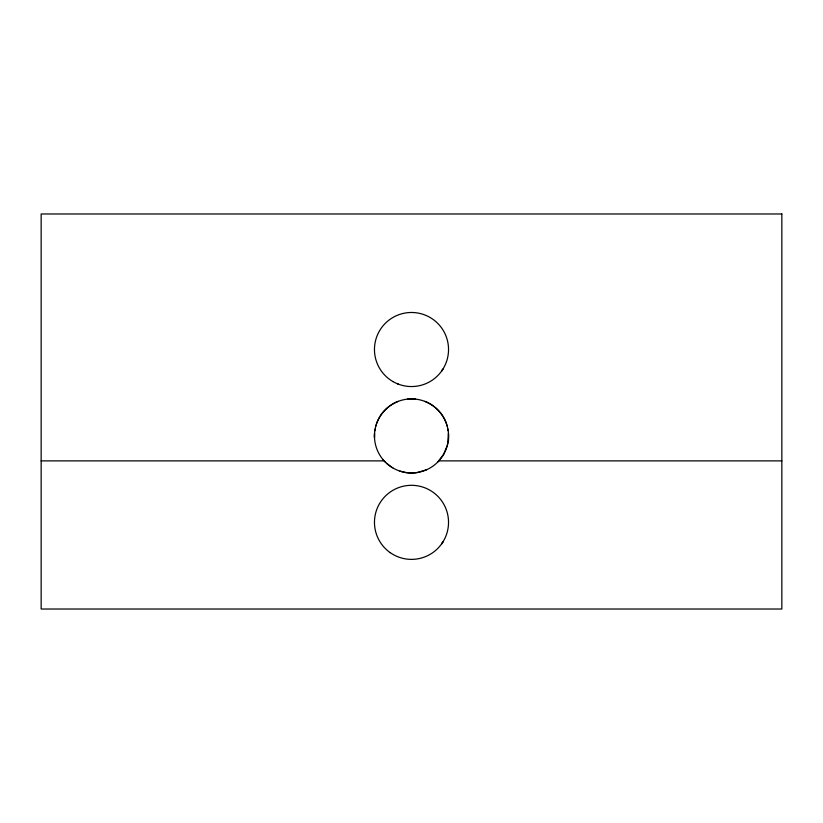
<?xml version="1.0" encoding="UTF-8"?>
<svg xmlns="http://www.w3.org/2000/svg" width="823" height="823" viewBox="0 0 823 823"><rect width="100%" height="100%" fill="white"/><g stroke="black" fill="none" stroke-linecap="round" stroke-linejoin="round"><path stroke-width="1.23" d="M374.558 433.34L374.506 437.569M448.206 440.84L448.442 433.34M374.825 430.748L375.113 429.03M448.093 441.653L447.434 444.893M375.7 426.468L376.183 424.771M447.228 445.706L443.648 454.327L437.692 462.125M376.461 423.927C379.917 413.681 388.106 405.204 398.219 401.357M443.021 368.961L441.632 371.05L442.671 369.517M443.021 541.791L441.632 543.88L442.671 542.357M426.468 469.81L417.498 472.484A26.624 18.826 0 0 1 405.502 472.484L399.957 471.126M41.15 460.88L384.125 460.88L385.308 462.125M438.875 460.88L781.85 460.88M397.53 383.816L398.517 384.207M424.781 401.357C434.894 405.204 443.083 413.681 446.539 423.927M391.841 467.31L386.481 463.236M382.921 459.481L383.508 460.191M446.817 424.771L447.301 426.468M447.887 429.03L448.175 430.758M448.535 433.772L448.535 440.614M374.465 433.772L374.465 437.486M407.457 399.114A26.593 18.806 0 0 1 415.543 399.114M781.85 213.98L41.15 213.98L41.15 609.02L781.85 609.02L781.85 213.98M392.983 381.594A37.035 37.035 0 0 0 448.535 349.518A37.035 37.035 0 0 0 392.983 317.441A37.035 37.035 0 0 0 392.983 381.594M390.174 552.624A37.035 37.035 0 0 0 448.381 525.681A37.035 37.035 0 0 0 395.935 488.739A37.035 37.035 0 0 0 390.174 552.624M392.983 468.009A37.035 37.035 0 0 0 448.535 435.933A37.035 37.035 0 0 0 392.983 403.856A37.035 37.035 0 0 0 392.983 468.009"/></g></svg>
